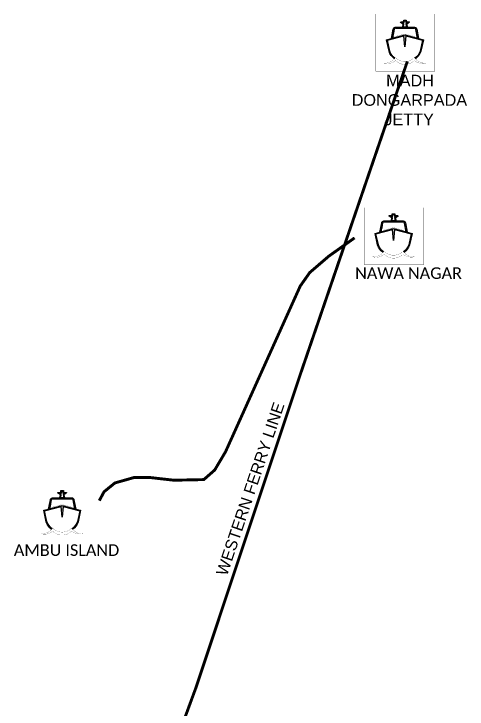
# Model space of a CAD drawing. Header units: metres. Extents: x 244144 to 284336, y 2072778 to 2140140.
# Drawn here: x 266695 to 267475, y 2116828 to 2118024 of the extents above; entities that cross this region are included whole.
import ezdxf

# ---------------------------------------------------------------- set-up
doc = ezdxf.new("R2010")
doc.units = ezdxf.units.M
doc.header["$MEASUREMENT"] = 0
doc.linetypes.add('DASHED2', pattern=[0.375, 0.25, -0.125])
doc.linetypes.add('HIDDEN', pattern=[0.375, 0.25, -0.125])
for name, color, linetype in [('FERRY', 14, 'Continuous'), ('FERRY ROUTE', 5, 'Continuous'), ('FERRY ROUTE TEXT', 7, 'Continuous'), ('JETTY TEXT', 7, 'Continuous')]:
    doc.layers.add(name, color=color, linetype=linetype)
doc.styles.get("Standard").update_dxf_attribs({"font": 'arial.ttf'})

# ---------------------------------------------------------------- blocks, each defined once
blk = doc.blocks.new('TUYJYHJ')
h = blk.add_hatch(color=256)
h.dxf.hatch_style = 1
h.paths.add_polyline_path([(-17427, 33760, 0.392786), (-17566, 33889), (-18045, 33889), (-18075, 34080), (-17901, 34205), (-17918, 34237), (-18098, 34237), (-18112, 34354), (-18272, 34355), (-18285, 34236), (-18465, 34234), (-18482, 34202), (-18306, 34078), (-18333, 33889), (-18821, 33889, 0.380853), (-18952, 33762), (-19066, 33168), (-19383, 33085), (-19217, 32340, 0.141617), (-18869, 31851, 0.013609), (-18837, 31886, -0.14157), (-19171, 32353), (-19326, 33051), (-18254, 33330), (-18191, 32633), (-18127, 33330), (-17055, 33051), (-17210, 32353, -0.142171), (-17546, 31885, 0.013417), (-17514, 31849, 0.142122), (-17165, 32340), (-16999, 33085), (-17315, 33168)])
h.paths.add_polyline_path([(-17377, 33184), (-18191, 33396), (-19003, 33184), (-18894, 33755, -0.387583), (-18819, 33831), (-17566, 33831, -0.403046), (-17485, 33753)], flags=16)
h.paths.add_polyline_path([(-17522, 33276), (-18153, 33444, 0.109975), (-18246, 33444), (-18863, 33280, -0.395333), (-18920, 33345), (-18859, 33724, -0.294902), (-18804, 33783), (-17594, 33782, -0.336515), (-17524, 33736), (-17447, 33341, -0.384062)], flags=0)
h.paths.add_polyline_path([(-18093, 33889), (-18286, 33889), (-18255, 34100), (-18379, 34188), (-18243, 34190), (-18230, 34308), (-18154, 34307), (-18140, 34190), (-18003, 34190), (-18126, 34101)], flags=16)
at = {"const_width": 10}
blk.add_lwpolyline([(-20070, 34743), (-16263, 34743), (-16263, 31059), (-20070, 31059)], close=True, dxfattribs=at)
at = {"flags": 128}
for points in [[(-18869, 31851, -0.141617), (-19217, 32340), (-19383, 33085), (-19066, 33168), (-18952, 33762, -0.380853), (-18821, 33889), (-18333, 33889), (-18306, 34078), (-18482, 34202), (-18465, 34234), (-18285, 34236), (-18272, 34355), (-18112, 34354), (-18112, 34354), (-18098, 34237), (-17918, 34237), (-17901, 34205), (-18075, 34080), (-18045, 33889), (-17565, 33889), (-17565, 33889, -0.391977), (-17427, 33760), (-17315, 33168), (-16999, 33085), (-17165, 32340, -0.142122), (-17514, 31849)], [(-17377, 33184), (-17485, 33753, 0.401978), (-17565, 33831), (-18819, 33831, 0.387583), (-18894, 33755), (-19003, 33184)], [(-18837, 31886, -0.14157), (-19171, 32353), (-19326, 33051), (-18254, 33330)], [(-18127, 33330), (-17055, 33051), (-17210, 32353, -0.142171), (-17546, 31885)]]:
    blk.add_lwpolyline(points, format="xyb", dxfattribs=at)
for points in [[(-18286, 33889), (-18255, 34100), (-18379, 34188), (-18243, 34190), (-18230, 34308), (-18154, 34307), (-18140, 34190), (-18003, 34190), (-18126, 34101), (-18093, 33889)], [(-18093, 33889), (-18286, 33889)], [(-19003, 33184), (-18191, 33396), (-17377, 33184)], [(-18127, 33330), (-18191, 32633), (-18254, 33330)]]:
    blk.add_lwpolyline(points, dxfattribs=at)
at = {"const_width": 10, "flags": 128}
blk.add_lwpolyline([(-17594, 33782, -0.336515), (-17524, 33736), (-17447, 33341, -0.384062), (-17522, 33276), (-18153, 33444, 0.109975), (-18246, 33444), (-18863, 33280, -0.395333), (-18920, 33345), (-18859, 33724, -0.294902), (-18804, 33783)], format="xyb", close=True, dxfattribs=at)
at = {"const_width": 10}
blk.add_lwpolyline([(-19531, 31574, 0.246398), (-18801, 31932, 0.420617), (-17584, 31932, 0.244555), (-16847, 31572, -0.228337), (-17585, 31739, -0.420789), (-18798, 31742, -0.26631)], format="xyb", close=True, dxfattribs=at)

msp = doc.modelspace()

# ---------------------------------------------------------------- linework, layer by layer
at = {"layer": 'FERRY ROUTE', "linetype": 'DASHED2', "ltscale": 500, "const_width": 5}
msp.add_lwpolyline([(267372, 2117942.3), (267187.8, 2117403.8), (267008, 2116864.3), (266976.2, 2116777.8)], dxfattribs=at)
at = {"layer": 'FERRY ROUTE', "linetype": 'DASHED2', "ltscale": 100, "const_width": 5}
msp.add_lwpolyline([(266842, 2117186.7), (266850.1, 2117201.9), (266868.8, 2117217.1), (266901.5, 2117226.4), (266929.6, 2117226.4), (266970.4, 2117221.8), (267021.8, 2117222.9), (267040.5, 2117239.3), (267059.2, 2117270.8), (267187.7, 2117555.8), (267204.1, 2117579.1), (267236.8, 2117607.2), (267281.2, 2117638.7)], dxfattribs=at)

# ---------------------------------------------------------------- block references
at = {"layer": 'FERRY', "xscale": 0.0266638455042826, "yscale": 0.0266638455042826, "zscale": 0.0266638455042826}
for p in [(267852.9, 2117097.5), (267833.3, 2116764.3), (267263.1, 2116287.9)]:
    msp.add_blockref('TUYJYHJ', p, dxfattribs=at)

# ---------------------------------------------------------------- texts
at = {"layer": 'FERRY ROUTE TEXT', "linetype": 'HIDDEN', "ltscale": 3, "insert": (267042.5, 2117062.2), "char_height": 20, "attachment_point": 1, "rotation": 71.3993}
msp.add_mtext_dynamic_manual_height_columns('WESTERN FERRY LINE', width=1410.943, gutter_width=1, heights=[0], dxfattribs=at)
at = {"layer": 'JETTY TEXT', "insert": (267266.2, 2117919.3), "char_height": 20, "width": 216.618, "attachment_point": 1}
msp.add_mtext('{\\W8.932437; }MADH \\P{\\W1.289204; }DONGARPADA \\P{\\W8.515917; }JETTY', dxfattribs=at)
at = {"layer": 'JETTY TEXT', "char_height": 20, "attachment_point": 1}
for s, insert in [('{\\fCalibri|b0|i0|c0|p34;\\W8.31989; \\W1;NAWA NAGAR}', (267223.5, 2117588.1)), ('{\\fCalibri|b0|i0|c0|p34;\\W8.36309; \\W1;AMBU ISLAND}', (266636, 2117111.6))]:
    msp.add_mtext_dynamic_manual_height_columns(s, width=300.434, gutter_width=1, heights=[54], dxfattribs=dict(at, insert=insert))

doc.saveas('drawing.dxf')
